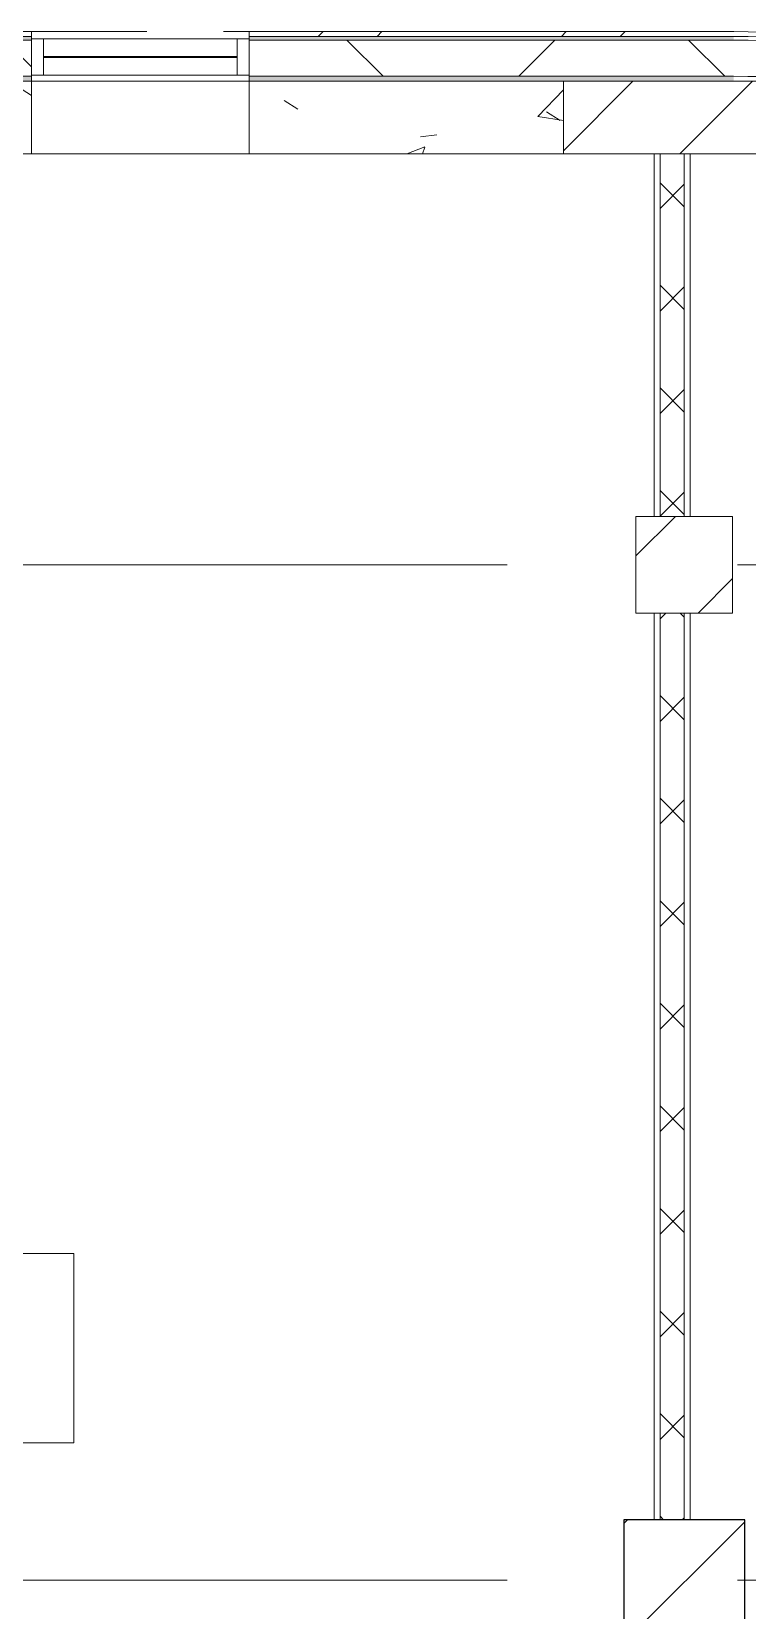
# Model space of a CAD drawing. Header units: millimetres. Extents: x 48966 to 294585, y -43515 to 30344.
# Drawn here: x 222277 to 225238, y 19392 to 25922 of the extents above; entities that cross this region are included whole.
import ezdxf

# ---------------------------------------------------------------- set-up
doc = ezdxf.new("R2010")
doc.units = ezdxf.units.MM
doc.linetypes.add('Осевые', pattern=[6350, 1270, -952.5, 3175, -952.5])
doc.linetypes.add('Сверху', pattern=[793.75, 476.25, -317.5])
for name, color, linetype, lineweight in [('Импосты витража', 7, 'Continuous', 9), ('Импосты витража-1', 7, 'Continuous', 18), ('Колонны', 7, 'Continuous', 9), ('Колонны-1', 7, 'Continuous', 25), ('Марки помещений', 7, 'Continuous', 9), ('Обобщенные модели', 7, 'Continuous', 9), ('Обобщенные модели-1', 7, 'Continuous', 18), ('Общие ребра', 7, 'Continuous', 9), ('Окна', 7, 'Continuous', 9), ('Окна-1', 7, 'Сверху', 9), ('Оси-2', 7, 'Осевые', 9), ('Перекрытия', 7, 'Continuous', 9), ('Стены', 7, 'Continuous', 9), ('Стены-1', 7, 'Continuous', 18), ('Штриховка разреза-1', 7, 'Continuous', 9)]:
    doc.layers.add(name, color=color, linetype=linetype, lineweight=lineweight)
pattern_1 = [(45, (0, 0), (-493.914, 493.914), []), (45, (493.9, 0), (-493.914, 493.914), [873.125, -174.625, 6.706, -167.919])]
pattern_2 = [(0, (108045.05, 0), (812.8, 203.2), [67.056, -542.544, 67.056, -542.544, -3251.2]), (0, (108045.05, 0), (812.8, 203.2), [-1219.2, 67.056, -1152.144, 67.056, -542.544, -1422.4]), (0, (108045.05, 0), (812.8, 203.2), [-3048, 67.056, -339.344, 67.056, -948.944]), (120, (108349.85, 101.6), (-582.37636, 602.30545), [67.056, -542.544, 67.056, -542.544, -3251.2]), (120, (108349.85, 101.6), (-582.37636, 602.30545), [-1219.2, 67.056, -1152.144, 67.056, -542.544, -1422.4]), (120, (108349.85, 101.6), (-582.37636, 602.30545), [-3048, 67.056, -339.344, 67.056, -948.944]), (240, (108451.45, 508), (-230.42364, -805.50545), [67.056, -542.544, 67.056, -542.544, -3251.2]), (240, (108451.45, 508), (-230.42364, -805.50545), [-1219.2, 67.056, -1152.144, 67.056, -542.544, -1422.4]), (240, (108451.45, 508), (-230.42364, -805.50545), [-3048, 67.056, -339.344, 67.056, -948.944])]
pattern_3 = [(45, (108045.05, 0), (-502.8943, 502.8943), []), (45, (108045.05, 762), (-502.8943, 502.8943), [])]
pattern_4 = [(45, (108045, 0), (-707.107, 707.107), []), (135, (108045, 0), (-707.107, -707.107), [])]
pattern_5 = [(50, (108045, 0), (1457.472, -127.512), [152.4, -1676.4]), (355, (108045, 0), (-281.942, 1528.454), [121.92, -1341.12]), (100.451, (108166.5, -10.6), (1175.541, 1400.933), [129.52, -1424.721]), (46.184, (108045, 406.4), (2168.632, -336.342), [228.6, -2514.6]), (96.636, (108225.8, 378.4), (1899.22, 1979.42), [194.28, -2137.08]), (351.184, (108045, 406.4), (1899.24, 1979.402), [182.88, -2011.68]), (21, (108248.2, 304.8), (1212.915, -818.121), [152.4, -1676.4]), (326, (108248.2, 304.8), (494.417, 1473.504), [121.92, -1341.12]), (71.451, (108349.3, 236.6), (1707.337, 655.37), [129.52, -1424.721]), (37.5, (108045.05, 0), (24.7094, 676.4402), [67.056, -1257.808, 67.056, -1294.384, -1346.2]), (37.5, (108045.05, 0), (24.7094, 676.4402), [-2686.304, 67.056, -1279.144]), (7.5, (108045.05, 0), (534.5577, 801.4443), [67.056, -709.168, 67.056, -1227.328, -513.08]), (7.5, (108045.05, 0), (534.5577, 801.4443), [-2070.608, 67.056, -446.024]), (327.5, (107591.9, 0), (1084.7275, -45.8312), [67.056, -440.944, 67.056, -1517.904, -2103.12]), (327.5, (107591.9, 0), (1084.7275, -45.8312), [-2092.96, 67.056, -2036.064]), (317.5, (107388.7, 0), (1185.035, 203.4135), [67.056, -593.344, 67.056, -985.52, -1493.52]), (317.5, (107388.7, 0), (1185.035, 203.4135), [-1712.976, 67.056, -1426.464])]
pattern_6 = [(45, (108045.05, 0), (-212.132, 212.132), []), (135, (108045.05, 0), (-212.132, -212.132), [])]

# ---------------------------------------------------------------- blocks, each defined once
blk = doc.blocks.new('Обобщенные модели 21 - Обобщенные модели 21-1193761-План 4-го этажа на отм_ _6_600')
at = {"layer": 'Обобщенные модели'}
h = blk.add_hatch(dxfattribs=at)
h.set_pattern_fill('FP_7', color=256, style=0, pattern_type=2)
h.set_pattern_definition(pattern_1)
h.paths.add_polyline_path([(116726.1, 25417.1), (117431.6, 25417.1), (117431.6, 25717.1), (116431.6, 25717.1), (116431.6, 25417.1)], flags=0)
at = {"layer": 'Обобщенные модели-1'}
for p, q in [((117431.6, 25717.1), (116431.6, 25717.1)), ((116431.6, 25717.1), (116431.6, 25417.1)), ((116431.6, 25417.1), (117431.6, 25417.1))]:
    blk.add_line(p, q, dxfattribs=at)
blk = doc.blocks.new('Обобщенные модели 23 - Обобщенные модели 23-1196641-План 4-го этажа на отм_ _6_600')
at = {"layer": 'Обобщенные модели'}
h = blk.add_hatch(dxfattribs=at)
h.set_pattern_fill('FP_7', color=256, style=0, pattern_type=2)
h.set_pattern_definition(pattern_1)
h.paths.add_polyline_path([(116731.6, 23517.1), (117131.6, 23517.1), (117131.6, 23917.1), (116731.6, 23917.1)], flags=0)
at = {"layer": 'Обобщенные модели-1'}
for p, q in [((117131.6, 23917.1), (116731.6, 23917.1)), ((116731.6, 23917.1), (116731.6, 23517.1)), ((117131.6, 23517.1), (117131.6, 23917.1)), ((116731.6, 23517.1), (117131.6, 23517.1))]:
    blk.add_line(p, q, dxfattribs=at)
blk = doc.blocks.new('M_Окно-Квадратный проем - 900 x 11450 mm-1430326-План 4-го этажа на отм_ _6_600')
at = {"layer": 'Окна'}
for p, q in [((-458.2, -102.5), (-458.2, 102.5)), ((441.8, 102.5), (441.8, -102.5))]:
    blk.add_line(p, q, dxfattribs=at)
at = {"layer": 'Окна-1'}
for p, q in [((-458.2, 102.5), (441.8, 102.5)), ((441.8, -102.5), (-458.2, -102.5))]:
    blk.add_line(p, q, dxfattribs=at)
blk = doc.blocks.new('M_Окно-Квадратный проем - 900 x 11450 mm-1433441-План 4-го этажа на отм_ _6_600')
at = {"layer": 'Окна'}
for p, q in [((-458.2, -150), (-458.2, 150)), ((441.8, 150), (441.8, -150))]:
    blk.add_line(p, q, dxfattribs=at)
at = {"layer": 'Окна-1'}
for p, q in [((-458.2, 150), (441.8, 150)), ((441.8, -150), (-458.2, -150))]:
    blk.add_line(p, q, dxfattribs=at)
blk = doc.blocks.new('Прямоугольный импост - Прямоугольный импост 1-5432523-План 4-го этажа на отм_ _6_600')
at = {"layer": 'Импосты витража-1'}
for p, q in [((-50, 75), (0, 75)), ((-50, -75), (-50, 75)), ((0, 75), (0, -75)), ((0, -75), (-50, -75))]:
    blk.add_line(p, q, dxfattribs=at)
blk = doc.blocks.new('Прямоугольный импост - Прямоугольный импост 1-5432525-План 4-го этажа на отм_ _6_600')
at = {"layer": 'Импосты витража-1'}
for p, q in [((0, 75), (-50, 75)), ((-50, 75), (-50, -75)), ((0, -75), (0, 75)), ((-50, -75), (0, -75))]:
    blk.add_line(p, q, dxfattribs=at)
blk = doc.blocks.new('Колонна 99 - Колонна 40-55-4749867-План 4-го этажа на отм_ _6_600')
at = {"layer": 'Колонны'}
h = blk.add_hatch(dxfattribs=at)
h.set_pattern_fill('FP_7', color=256, style=0, pattern_type=2)
h.set_pattern_definition(pattern_1)
h.paths.add_polyline_path([(116681.6, 19267.1), (117181.6, 19267.1), (117181.6, 19767.1), (116681.6, 19767.1), (116681.6, 19566.5)], flags=0)
at = {"layer": 'Колонны-1'}
for p, q in [((117181.6, 19767.1), (116681.6, 19767.1)), ((116681.6, 19767.1), (116681.6, 19267.1)), ((117181.6, 19267.1), (117181.6, 19767.1)), ((116681.6, 19267.1), (117181.6, 19267.1))]:
    blk.add_line(p, q, dxfattribs=at)
blk = doc.blocks.new('Прямоугольный импост - Прямоугольный импост 1-8281254-План 4-го этажа на отм_ _6_600')
at = {"layer": 'Импосты витража'}
for p, q in [((114231.6, 25742.1), (114231.6, 25892.1)), ((114231.6, 25892.1), (114681.6, 25892.1)), ((114681.6, 25742.1), (114231.6, 25742.1))]:
    blk.add_line(p, q, dxfattribs=at)
blk = doc.blocks.new('Прямоугольный импост - Прямоугольный импост 1-8281255-План 4-го этажа на отм_ _6_600')
at = {"layer": 'Импосты витража'}
for p, q in [((114681.6, 25892.1), (115131.6, 25892.1)), ((115131.6, 25892.1), (115131.6, 25742.1)), ((115131.6, 25742.1), (114681.6, 25742.1))]:
    blk.add_line(p, q, dxfattribs=at)
blk = doc.blocks.new('Марка помещения_Р - Марка помещения-4575829-План 4-го этажа на отм_ _6_600')
at = {"layer": 'Марки помещений'}
for p, q in [((-4.79375, -1.95625), (-4.79375, 1.95625)), ((4.79375, 1.95625), (-4.79375, 1.95625)), ((4.79375, -1.95625), (4.79375, 1.95625)), ((4.79375, -1.95625), (-4.79375, -1.95625))]:
    blk.add_line(p, q, dxfattribs=at)

msp = doc.modelspace()

# ---------------------------------------------------------------- hatches: boundary and pattern name
at = {"layer": 'Штриховка разреза-1'}
h = msp.add_hatch(dxfattribs=at)
h.set_pattern_fill('FP_2', color=256, style=0, pattern_type=2)
h.set_pattern_definition(pattern_3)
h.paths.add_polyline_path([(225181.2, 25902.1), (225181.3, 25922.1), (223176.7, 25922.1), (223176.7, 25902.1), (224771.1, 25902.1)], flags=0)
h.paths.add_polyline_path([(221076.7, 25902.1), (222276.7, 25902.1), (222276.7, 25922.1), (221076.7, 25922.1)], flags=0)
h.paths.add_polyline_path([(211676.7, 25902.1), (213476.7, 25902.1), (213476.7, 25922.1), (211676.7, 25922.1)], flags=0)
h.paths.add_polyline_path([(220176.7, 25902.1), (220176.7, 25922.1), (214676.7, 25922.1), (214676.7, 25902.1), (219337.6, 25902.1)], flags=0)
h.paths.add_polyline_path([(210281.8, 25902.1), (210476.7, 25902.1), (210476.7, 25922.1), (208676.7, 25922.1), (208676.7, 25902.1)], flags=0)
h.paths.add_polyline_path([(205676.7, 25902.1), (207476.7, 25902.1), (207476.7, 25922.1), (205676.7, 25922.1)], flags=0)
h = msp.add_hatch(dxfattribs=at)
h.set_pattern_fill('FP_1', color=256, style=0, pattern_type=2)
h.set_pattern_definition(pattern_2)
h.paths.add_polyline_path([(225181.2, 25887.1), (225181.2, 25902.1), (223176.7, 25902.1), (223176.7, 25887.1), (224771.1, 25887.1)], flags=0)
h.paths.add_polyline_path([(220176.7, 25887.1), (220176.7, 25902.1), (214676.7, 25902.1), (214676.7, 25887.1), (219337.6, 25887.1)], flags=0)
h.paths.add_polyline_path([(222276.7, 25887.1), (222276.7, 25902.1), (221076.7, 25902.1), (221076.7, 25887.1)], flags=0)
h.paths.add_polyline_path([(210281.8, 25887.1), (210476.7, 25887.1), (210476.7, 25902.1), (208676.7, 25902.1), (208676.7, 25887.1)], flags=0)
h.paths.add_polyline_path([(213476.7, 25887.1), (213476.7, 25902.1), (211676.7, 25902.1), (211676.7, 25887.1), (212092.9, 25887.1)], flags=0)
h.paths.add_polyline_path([(207476.7, 25887.1), (207476.7, 25902.1), (205676.7, 25902.1), (205676.7, 25887.1)], flags=0)
h = msp.add_hatch(dxfattribs=at)
h.set_pattern_fill('FP_3', color=256, style=0, pattern_type=2)
h.set_pattern_definition(pattern_4)
h.paths.add_polyline_path([(225180.5, 25737.1), (225181.2, 25887.1), (223176.7, 25887.1), (223176.7, 25737.1), (224771.1, 25737.1)], flags=0)
h.paths.add_polyline_path([(220176.7, 25737.1), (220176.7, 25887.1), (214676.7, 25887.1), (214676.7, 25737.1), (219337.6, 25737.1)], flags=0)
h.paths.add_polyline_path([(221076.7, 25737.1), (222276.7, 25737.1), (222276.7, 25887.1), (221076.7, 25887.1)], flags=0)
h.paths.add_polyline_path([(210281.8, 25737.1), (210476.7, 25737.1), (210476.7, 25887.1), (208676.7, 25887.1), (208676.7, 25737.1)], flags=0)
h.paths.add_polyline_path([(211676.7, 25737.1), (213476.7, 25737.1), (213476.7, 25887.1), (211676.7, 25887.1)], flags=0)
h.paths.add_polyline_path([(205676.7, 25737.1), (207476.7, 25737.1), (207476.7, 25887.1), (205676.7, 25887.1)], flags=0)
h = msp.add_hatch(dxfattribs=at)
h.set_pattern_fill('FP_3', color=256, style=0, pattern_type=2)
h.set_pattern_definition(pattern_4)
h.paths.add_polyline_path([(228917.3, 25304.7), (228950.2, 25451.1), (228485.3, 25549.2), (228018, 25635), (227487.8, 25716.2), (227077.3, 25769.2), (226582.3, 25819.2), (226130.8, 25853.3), (225656.2, 25876.5), (225181.2, 25887.1), (225180.5, 25737.1), (225676.7, 25725.4), (226122, 25703.6), (226591.7, 25668.1), (227060.4, 25620.2), (227527.6, 25559.8), (227993, 25487.1), (228456.4, 25402), (228846.2, 25319.7)], flags=0)
h = msp.add_hatch(dxfattribs=at)
h.set_pattern_fill('FP_2', color=256, style=0, pattern_type=2)
h.set_pattern_definition(pattern_3)
h.paths.add_polyline_path([(228950.4, 25486.9), (228954, 25467.7), (228957.9, 25485.2), (228954.1, 25486.1)], flags=0)
h.paths.add_polyline_path([(228953.5, 25465.7), (228950.4, 25486.9), (228485.5, 25584.9), (228018.1, 25670.5), (227487.8, 25751.5), (227077.4, 25804.4), (226582.3, 25854.4), (226130.9, 25888.4), (225656.3, 25911.5), (225181.3, 25922.1), (225181.2, 25902.1), (225676.7, 25890.5), (226131.7, 25868.3), (226605.9, 25832.5), (227079, 25784.1), (227550.6, 25723.2), (228020.5, 25649.8), (228488.2, 25563.9), (228846.2, 25488.4)], flags=0)
h = msp.add_hatch(dxfattribs=at)
h.set_pattern_fill('FP_1', color=256, style=0, pattern_type=2)
h.set_pattern_definition(pattern_2)
h.paths.add_polyline_path([(228950.2, 25451.1), (228953.5, 25465.7), (228488.2, 25563.9), (228020.5, 25649.8), (227487.8, 25731.3), (227079, 25784.1), (226582.3, 25834.3), (226131.7, 25868.3), (225656.7, 25891.5), (225181.2, 25902.1), (225181.2, 25887.1), (225676.7, 25875.5), (226130.8, 25853.3), (226604.6, 25817.6), (227077.3, 25769.2), (227548.5, 25708.4), (228018, 25635), (228485.3, 25549.2), (228846.2, 25473)], flags=0)
h = msp.add_hatch(dxfattribs=at)
h.set_pattern_fill('FP_1', color=256, style=0, pattern_type=2)
h.set_pattern_definition(pattern_2)
h.paths.add_polyline_path([(225180.4, 25717.1), (225180.5, 25737.1), (223176.7, 25737.1), (223176.7, 25717.1), (224771.1, 25717.1)], flags=0)
h.paths.add_polyline_path([(220176.7, 25717.1), (220176.7, 25737.1), (214676.7, 25737.1), (214676.7, 25717.1), (219337.6, 25717.1)], flags=0)
h.paths.add_polyline_path([(221076.7, 25717.1), (222276.7, 25717.1), (222276.7, 25737.1), (221076.7, 25737.1)], flags=0)
h.paths.add_polyline_path([(210476.7, 25717.1), (210476.7, 25737.1), (208676.7, 25737.1), (208676.7, 25717.1), (210281.8, 25717.1)], flags=0)
h.paths.add_polyline_path([(213476.7, 25717.1), (213476.7, 25737.1), (211676.7, 25737.1), (211676.7, 25717.1), (212092.9, 25717.1)], flags=0)
h.paths.add_polyline_path([(207476.7, 25717.1), (207476.7, 25737.1), (205676.7, 25737.1), (205676.7, 25717.1)], flags=0)
h = msp.add_hatch(dxfattribs=at)
h.set_pattern_fill('FP_1', color=256, style=0, pattern_type=2)
h.set_pattern_definition(pattern_2)
h.paths.add_polyline_path([(228912.9, 25285.2), (228917.3, 25304.7), (228393.4, 25413.6), (227993, 25487.1), (227487.8, 25565), (227060.4, 25620.2), (226582.3, 25668.8), (226122, 25703.6), (225651.5, 25726.6), (225180.5, 25737.1), (225180.4, 25717.1), (225676.7, 25705.4), (226120.8, 25683.6), (226590, 25648.2), (227058.1, 25600.3), (227524.8, 25540), (227989.7, 25467.4), (228452.5, 25382.4), (228846.2, 25299.3)], flags=0)
h = msp.add_hatch(dxfattribs=at)
h.set_pattern_fill('FP_8', color=256, style=0, pattern_type=2)
h.set_pattern_definition(pattern_5)
h.paths.add_polyline_path([(221076.7, 25417.1), (222276.7, 25417.1), (222276.7, 25717.1), (221076.7, 25717.1)], flags=0)
h = msp.add_hatch(dxfattribs=at)
h.set_pattern_fill('FP_8', color=256, style=0, pattern_type=2)
h.set_pattern_definition(pattern_5)
h.paths.add_polyline_path([(224476.7, 25417.1), (224476.7, 25717.1), (223176.7, 25717.1), (223176.7, 25417.1)], flags=0)
h = msp.add_hatch(dxfattribs=at)
h.set_pattern_fill('FP_5', color=256, style=0, pattern_type=2)
h.set_pattern_definition(pattern_6)
h.paths.add_polyline_path([(224976.7, 23917.1), (224976.7, 25417.1), (224876.7, 25417.1), (224876.7, 23917.1)], flags=0)
h = msp.add_hatch(dxfattribs=at)
h.set_pattern_fill('FP_5', color=256, style=0, pattern_type=2)
h.set_pattern_definition(pattern_6)
h.paths.add_polyline_path([(224876.7, 19767.1), (224976.7, 19767.1), (224976.7, 23517.1), (224876.7, 23517.1), (224876.7, 20690.2)], flags=0)

# ---------------------------------------------------------------- linework, layer by layer
at = {"layer": 'Общие ребра'}
for p, q in [((222276.7, 25902.1), (221076.7, 25902.1)), ((222276.7, 25887.1), (221076.7, 25887.1)), ((225181.2, 25902.1), (223176.7, 25902.1)), ((225181.2, 25887.1), (223176.7, 25887.1)), ((222276.7, 25737.1), (221076.7, 25737.1)), ((225180.5, 25737.1), (223176.7, 25737.1)), ((224876.7, 23917.1), (224876.7, 25417.1)), ((224976.7, 23917.1), (224976.7, 25417.1)), ((224876.7, 19767.1), (224876.7, 23517.1)), ((224976.7, 19767.1), (224976.7, 23517.1))]:
    msp.add_line(p, q, dxfattribs=at)
for radius, end in [(17918.7, 89.48341), (17903.7, 89.4832), (17753.7, 89.48102)]:
    msp.add_arc((225019.7, 7984.2), radius, 77.31812, end, dxfattribs=at)
at = {"layer": 'Оси-2'}
for p, q in [((258216.7, 25417.1), (199731.8, 25417.1)), ((258216.7, 23717.1), (199731.8, 23717.1)), ((258216.7, 19517.1), (199731.8, 19517.1))]:
    msp.add_line(p, q, dxfattribs=at)
at = {"layer": 'Перекрытия'}
for p, q in [((224851.7, 25717.1), (218501.7, 25717.1)), ((224976.7, 25717.1), (224851.7, 25717.1)), ((225180.4, 25717.1), (224976.7, 25717.1)), ((224851.7, 25417.1), (218501.7, 25417.1)), ((224851.7, 23917.1), (224851.7, 25417.1)), ((224851.7, 25417.1), (224851.7, 23917.1)), ((224851.7, 23917.1), (224851.7, 25417.1)), ((224776.7, 23517.1), (224776.7, 23917.1)), ((224776.7, 23917.1), (224851.7, 23917.1)), ((224776.7, 23517.1), (224776.7, 23917.1)), ((224776.7, 23917.1), (224851.7, 23917.1)), ((224851.7, 23517.1), (224776.7, 23517.1)), ((224851.7, 23517.1), (224776.7, 23517.1)), ((224851.7, 19767.1), (224851.7, 23517.1)), ((224851.7, 23517.1), (224851.7, 19767.1)), ((224851.7, 19767.1), (224851.7, 23517.1)), ((224726.7, 19767.1), (224851.7, 19767.1)), ((224726.7, 19267.1), (224726.7, 19767.1)), ((224726.7, 19767.1), (224851.7, 19767.1))]:
    msp.add_line(p, q, dxfattribs=at)
at = {"layer": 'Стены'}
for p, q in [((222276.7, 25717.1), (222276.7, 25417.1)), ((222276.7, 25717.1), (223176.7, 25717.1)), ((223176.7, 25717.1), (223176.7, 25417.1)), ((223176.7, 25417.1), (222276.7, 25417.1))]:
    msp.add_line(p, q, dxfattribs=at)
at = {"layer": 'Стены-1'}
for p, q in [((222276.7, 25922.1), (221076.7, 25922.1)), ((222276.7, 25717.1), (222276.7, 25922.1)), ((225181.3, 25922.1), (223176.7, 25922.1)), ((223176.7, 25922.1), (223176.7, 25717.1)), ((223126.7, 25819.6), (222326.7, 25819.6)), ((222326.7, 25819.6), (222326.7, 25814.6)), ((222326.7, 25814.6), (223126.7, 25814.6)), ((223126.7, 25814.6), (223126.7, 25819.6)), ((221076.7, 25717.1), (222276.7, 25717.1)), ((223176.7, 25717.1), (225180.4, 25717.1)), ((224476.7, 25717.1), (223176.7, 25717.1)), ((223176.7, 25717.1), (223176.7, 25417.1)), ((224476.7, 25417.1), (224476.7, 25717.1)), ((223176.7, 25417.1), (224476.7, 25417.1)), ((224851.7, 25417.1), (224851.7, 23917.1)), ((225001.7, 25417.1), (224851.7, 25417.1)), ((225001.7, 23917.1), (225001.7, 25417.1)), ((224851.7, 23917.1), (225001.7, 23917.1)), ((224851.7, 23517.1), (224851.7, 19767.1)), ((225001.7, 23517.1), (224851.7, 23517.1)), ((225001.7, 19767.1), (225001.7, 23517.1)), ((224851.7, 19767.1), (225001.7, 19767.1))]:
    msp.add_line(p, q, dxfattribs=at)
at = {"layer": 'Стены-1', "flags": 128}
msp.add_lwpolyline([(228950.4, 25486.9), (228485.5, 25584.9), (228018.1, 25670.5), (227548.6, 25743.7), (227077.4, 25804.4), (226604.7, 25852.7), (226130.9, 25888.4), (225656.3, 25911.5), (225181.3, 25922.1)], dxfattribs=at)
at = {"layer": 'Стены-1'}
msp.add_arc((225019.7, 7984.2), 17733.7, 77.31812, 89.48073, dxfattribs=at)

# ---------------------------------------------------------------- block references
at = {"layer": 'Импосты витража', "rotation": 180}
msp.add_blockref('Прямоугольный импост - Прямоугольный импост 1-5432525-План 4-го этажа на отм_ _6_600', (222276.7, 25817.1), dxfattribs=at)
at = {"layer": 'Импосты витража'}
for name in ['Прямоугольный импост - Прямоугольный импост 1-8281254-План 4-го этажа на отм_ _6_600', 'Прямоугольный импост - Прямоугольный импост 1-8281255-План 4-го этажа на отм_ _6_600']:
    msp.add_blockref(name, (108045, 0), dxfattribs=at)
at = {"layer": 'Импосты витража', "extrusion": (0, 0, -1), "rotation": 180}
msp.add_blockref('Прямоугольный импост - Прямоугольный импост 1-5432523-План 4-го этажа на отм_ _6_600', (-223176.7, 25817.1), dxfattribs=at)
at = {"layer": 'Колонны'}
msp.add_blockref('Колонна 99 - Колонна 40-55-4749867-План 4-го этажа на отм_ _6_600', (108045, 0), dxfattribs=at)
at = {"layer": 'Марки помещений', "xscale": 199.9999999999999, "yscale": 199.9999999999999, "zscale": 199.9999999999999}
msp.add_blockref('Марка помещения_Р - Марка помещения-4575829-План 4-го этажа на отм_ _6_600', (221492.4, 20476.7), dxfattribs=at)
at = {"layer": 'Обобщенные модели'}
for name in ['Обобщенные модели 21 - Обобщенные модели 21-1193761-План 4-го этажа на отм_ _6_600', 'Обобщенные модели 23 - Обобщенные модели 23-1196641-План 4-го этажа на отм_ _6_600']:
    msp.add_blockref(name, (108045, 0), dxfattribs=at)
at = {"layer": 'Окна', "rotation": 180}
for name, p in [('M_Окно-Квадратный проем - 900 x 11450 mm-1430326-План 4-го этажа на отм_ _6_600', (222718.5, 25819.6)), ('M_Окно-Квадратный проем - 900 x 11450 mm-1433441-План 4-го этажа на отм_ _6_600', (222718.5, 25567.1))]:
    msp.add_blockref(name, p, dxfattribs=at)

doc.saveas('drawing.dxf')
